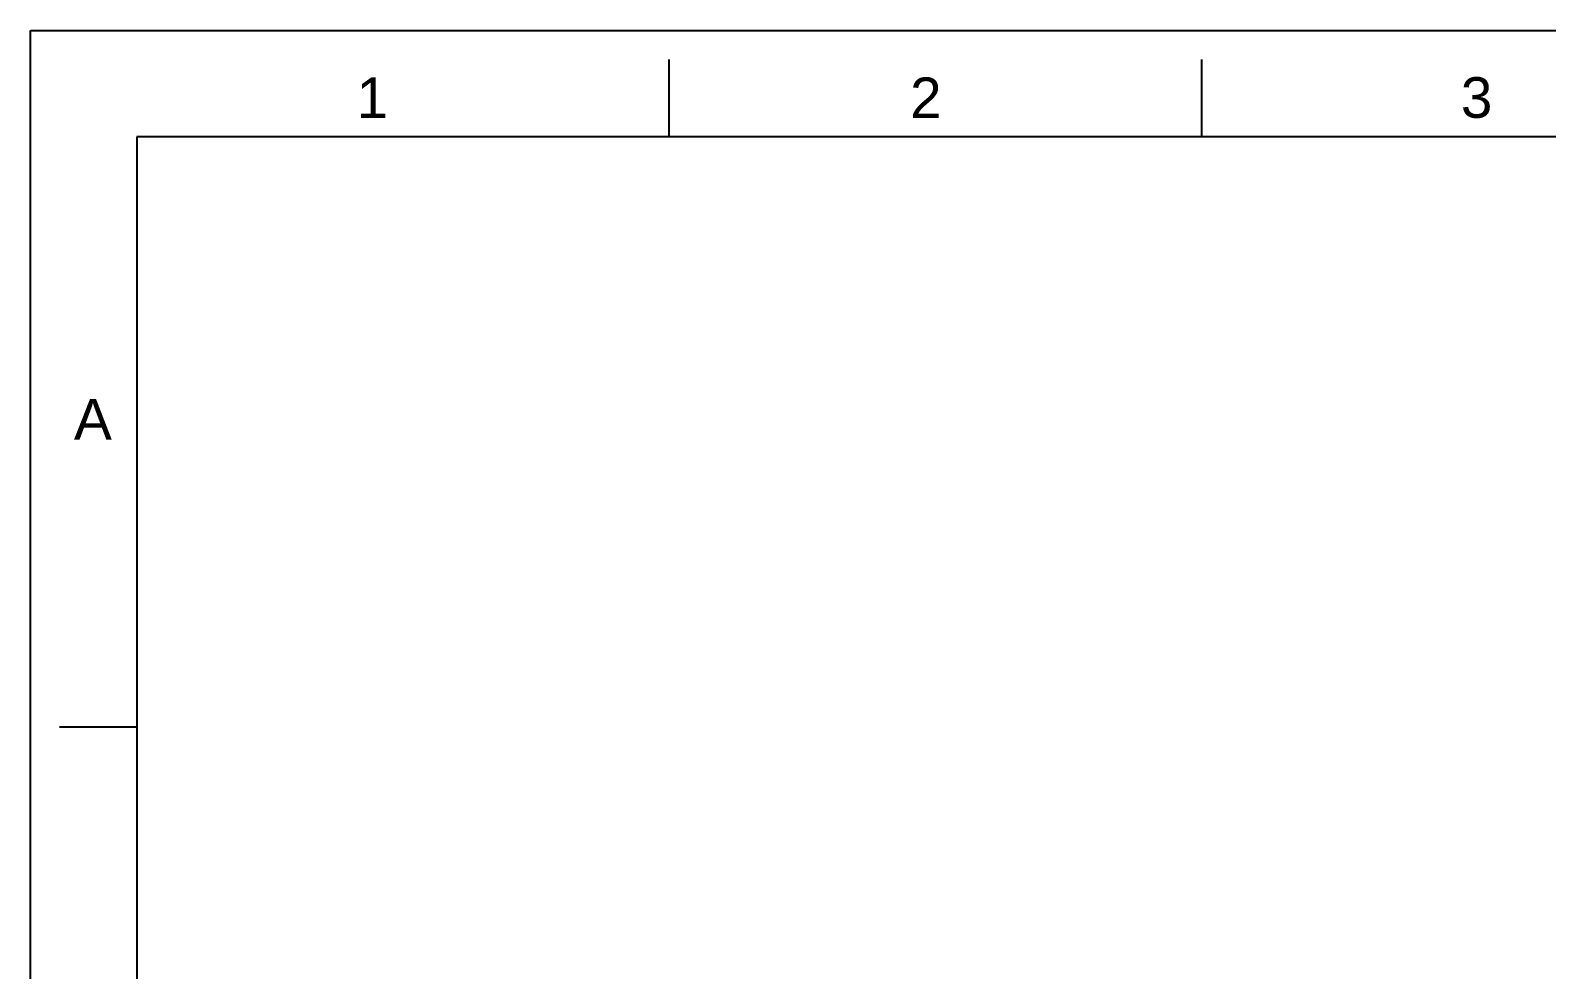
# Model space of a CAD drawing. Header units: millimetres. Extents: x 2004 to 2845, y 1448 to 2043.
# Drawn here: x 2004.1 to 2289.2, y 1866 to 2042.6 of the extents above; entities that cross this region are included whole.
import ezdxf

# ---------------------------------------------------------------- set-up
doc = ezdxf.new("R2010")
doc.units = ezdxf.units.MM
doc.layers.add('FORM', color=7, linetype='Continuous')
doc.styles.get("Standard").update_dxf_attribs({"font": 'arial.ttf'})

msp = doc.modelspace()

# ---------------------------------------------------------------- linework, layer by layer
at = {"layer": 'FORM', "color": 7, "linetype": 'Continuous'}
for p, q in [((2004.13, 1447.86), (2004.13, 2042.56)), ((2004.13, 2042.56), (2845.13, 2042.56)), ((2124.27, 2022.54), (2124.27, 2037.09)), ((2224.39, 2022.54), (2224.39, 2037.09)), ((2024.15, 2022.54), (2024.15, 1467.88)), ((2825.1, 2022.54), (2024.15, 2022.54)), ((2024.15, 1911.61), (2009.6, 1911.61))]:
    msp.add_line(p, q, dxfattribs=at)

# ---------------------------------------------------------------- texts
at = {"layer": 'FORM', "color": 7, "linetype": 'Continuous', "char_height": 7.63, "attachment_point": 5}
for s, insert in [('1', (2068.43, 2029.89)), ('2', (2172.51, 2029.89)), ('3', (2276.07, 2029.89))]:
    msp.add_mtext_dynamic_manual_height_columns(s, width=50.0595, gutter_width=12.51, heights=[0], dxfattribs=dict(at, insert=insert))
at = {"layer": 'FORM', "insert": (2015.89, 1969.48), "char_height": 7.63, "attachment_point": 5}
msp.add_mtext_dynamic_manual_height_columns('A', width=10.0119, gutter_width=12.51, heights=[0], dxfattribs=at)

doc.saveas('drawing.dxf')
